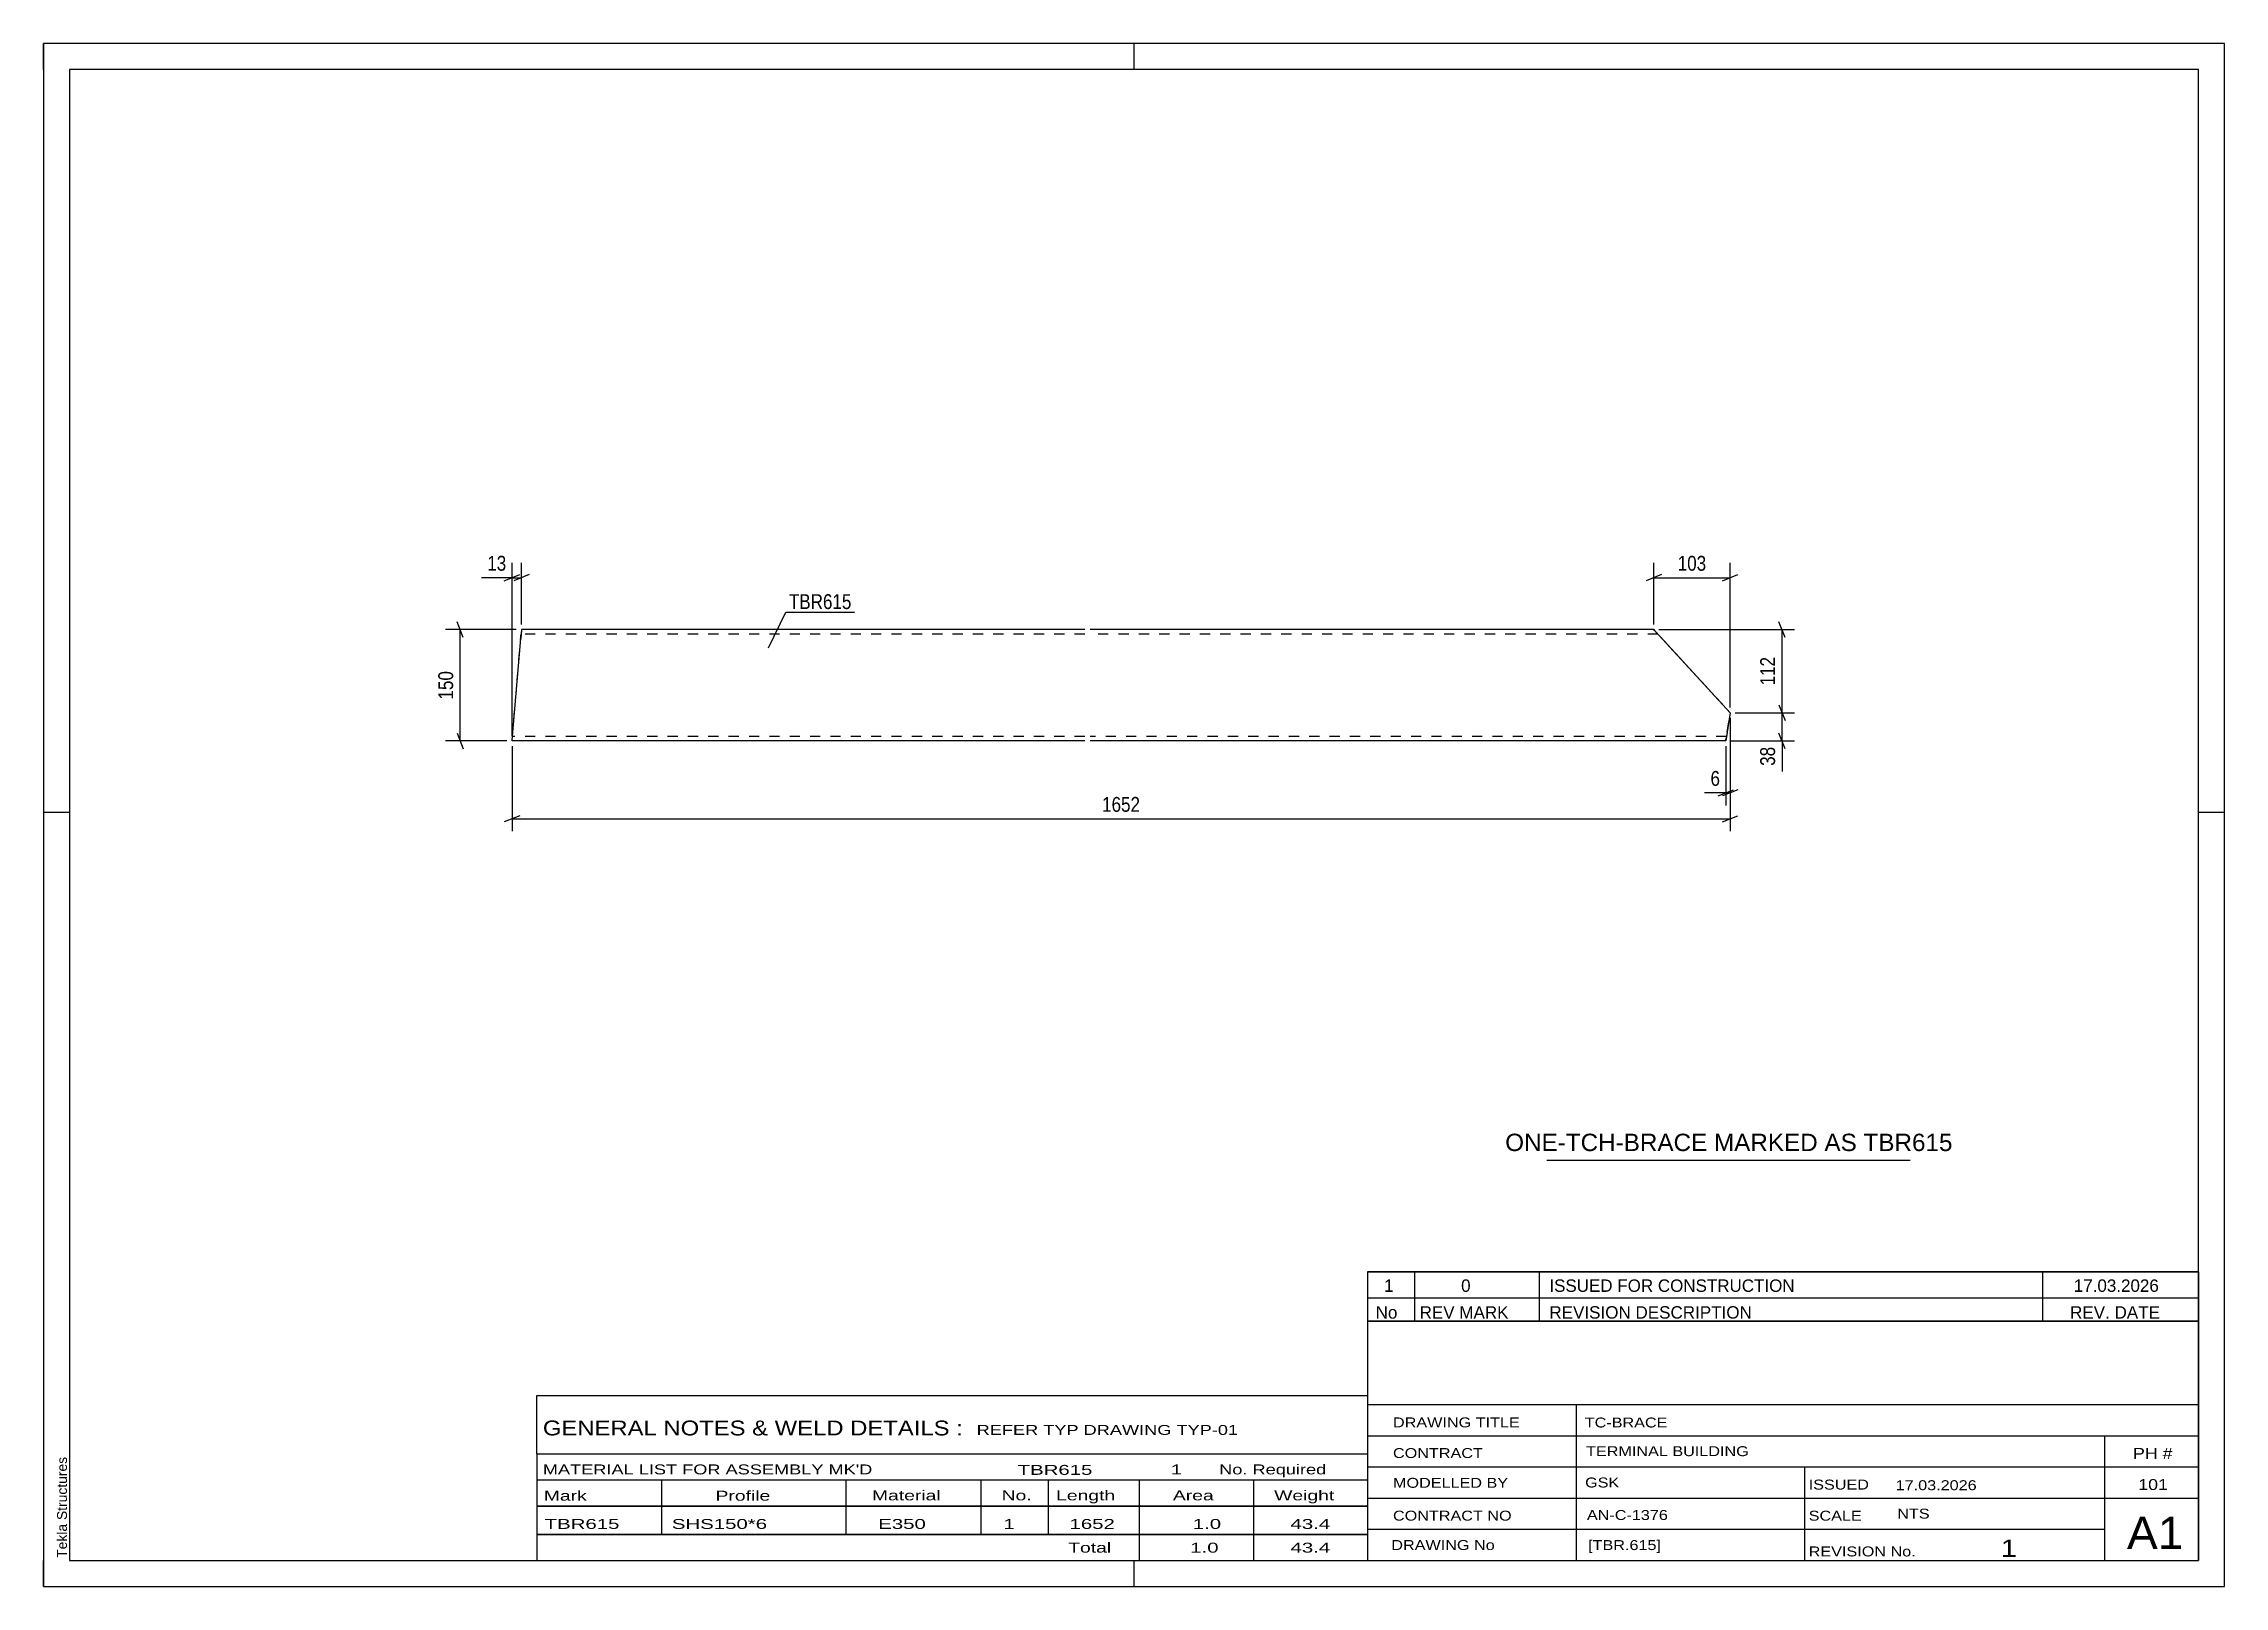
# Model space of a CAD drawing. Header units: millimetres. Extents: x 0 to 420, y 0 to 297.
import ezdxf

# ---------------------------------------------------------------- set-up
doc = ezdxf.new("R2010")
doc.units = ezdxf.units.MM
doc.linetypes.add('DXK_LINE_DOT2', pattern=[3.9198, 1.9599, -1.9599])
doc.styles.add('Arial', font='ARIAL.TTF', dxfattribs={"height": 0.2})
doc.styles.add('Arial Narrow', font='ARIALN.TTF', dxfattribs={"height": 0.2})

# ---------------------------------------------------------------- blocks, each defined once
blk = doc.blocks.new('Unknown-585400641-1162')
at = {"color": 5, "linetype": 'Continuous'}
for p, q in [((420, 297), (0, 297)), ((0, 297), (0, 0)), ((0, 292), (0, 297)), ((210, 292), (210, 297)), ((420, 0), (420, 297)), ((415, 292), (5, 292)), ((5, 292), (5, 5)), ((415, 5), (415, 292)), ((5, 149), (0, 149)), ((420, 149), (415, 149)), ((0, 0), (0, 5)), ((5, 5), (415, 5)), ((210, 0), (210, 5)), ((0, 0), (420, 0))]:
    blk.add_line(p, q, dxfattribs=at)
at = {"color": 174, "linetype": 'Continuous', "style": 'Arial'}
blk.add_text('Tekla Structures', height=1.9102, rotation=90, dxfattribs=at).set_placement((4.5, 5.5))
blk = doc.blocks.new('Part-585400641-1565 - 1559')
at = {"color": 7, "linetype": 'DXK_LINE_DOT2'}
for p, q in [((90.22, 162.76), (91.96, 183.33)), ((92.02, 184.05), (91.89, 182.47)), ((91.92, 182.8), (91.89, 182.47)), ((91.94, 183.13), (91.95, 183.26)), ((91.94, 183.08), (91.94, 183.13)), ((91.95, 183.26), (91.96, 183.33)), ((91.96, 183.33), (91.96, 183.33)), ((200.53, 183.33), (91.96, 183.33)), ((92.03, 184.18), (92.02, 184.05)), ((92.03, 184.18), (92.03, 184.18)), ((310.89, 183.33), (201.53, 183.33)), ((310.1, 184.18), (310.1, 184.18)), ((310.1, 184.18), (310.1, 184.18)), ((310.89, 183.33), (324.81, 168.19)), ((310.89, 183.33), (310.89, 183.33)), ((310.95, 183.26), (310.89, 183.33)), ((311.38, 182.8), (310.95, 183.26)), ((311.38, 182.8), (324.81, 168.19)), ((324.81, 168.19), (324.06, 163.26)), ((324.81, 168.19), (324.24, 164.47)), ((324.24, 164.47), (324.81, 168.19)), ((90.3, 163.68), (90.31, 163.81)), ((324.15, 163.86), (324.11, 163.61)), ((90.29, 163.61), (90.3, 163.68)), ((90.29, 163.61), (90.3, 163.68)), ((200.53, 163.61), (90.29, 163.61)), ((324.11, 163.61), (201.53, 163.61)), ((323.98, 162.76), (324, 162.89)), ((324, 162.89), (324.06, 163.26))]:
    blk.add_line(p, q, dxfattribs=at)
at = {"color": 2, "linetype": 'Continuous'}
for p, q in [((90.23, 162.89), (91.89, 182.47)), ((92.03, 184.18), (91.89, 182.47)), ((92.03, 184.18), (92.03, 184.18)), ((200.53, 184.18), (92.03, 184.18)), ((310.1, 184.18), (201.53, 184.18)), ((310.23, 184.05), (310.1, 184.18)), ((310.1, 184.18), (310.22, 184.05)), ((310.22, 184.05), (310.56, 183.68)), ((310.57, 183.68), (310.23, 184.05)), ((310.56, 183.68), (311.08, 183.13)), ((310.89, 183.33), (310.57, 183.68)), ((310.89, 183.33), (310.95, 183.26)), ((310.95, 183.26), (311.12, 183.08)), ((311.08, 183.13), (324.81, 168.19)), ((311.12, 183.08), (311.38, 182.8)), ((311.38, 182.8), (324.81, 168.19)), ((324.81, 168.19), (323.98, 162.76)), ((324.81, 168.19), (324.81, 168.19)), ((324.81, 168.19), (324.81, 168.19)), ((90.22, 162.76), (90.23, 162.89)), ((200.53, 162.76), (90.22, 162.76)), ((323.98, 162.76), (201.53, 162.76))]:
    blk.add_line(p, q, dxfattribs=at)
blk = doc.blocks.new('StraightDimension-585400641-1609 - 1559')
at = {"color": 7, "linetype": 'Continuous'}
for p, q in [((335.41, 182.68), (334.21, 185.68)), ((311.1, 184.18), (337.21, 184.18)), ((334.81, 168.19), (334.81, 184.18)), ((325.81, 168.19), (337.21, 168.19)), ((334.21, 169.69), (335.41, 166.69))]:
    blk.add_line(p, q, dxfattribs=at)
at = {"color": 0}
blk.add_wipeout([(334.06, 179.53), (329.86, 179.53), (329.86, 172.85), (334.06, 172.85)], dxfattribs=at)
at = {"color": 3, "style": 'Arial Narrow'}
blk.add_text('112', height=2.863, rotation=90.0002, dxfattribs=at).set_placement((333.46, 173.45))
blk = doc.blocks.new('StraightDimension-585400641-1701 - 1559')
at = {"color": 7, "linetype": 'Continuous'}
for p, q in [((311.61, 194.78), (308.61, 193.58)), ((310.11, 185.18), (310.11, 197.03)), ((310.11, 194.18), (324.81, 194.18)), ((323.31, 193.58), (326.31, 194.78)), ((324.81, 169.19), (324.81, 197.03))]:
    blk.add_line(p, q, dxfattribs=at)
at = {"color": 0}
blk.add_wipeout([(320.8, 194.93), (320.8, 199.13), (314.12, 199.13), (314.12, 194.93)], dxfattribs=at)
at = {"color": 3, "style": 'Arial Narrow'}
blk.add_text('103', height=2.863, dxfattribs=at).set_placement((314.72, 195.53))
blk = doc.blocks.new('StraightDimension-585400641-1610 - 1559')
at = {"color": 7, "linetype": 'Continuous'}
for p, q in [((325.81, 168.19), (337.21, 168.19)), ((334.21, 169.69), (335.41, 166.69)), ((334.81, 162.76), (334.81, 168.19)), ((335.41, 161.26), (334.21, 164.26)), ((324.98, 162.76), (337.21, 162.76))]:
    blk.add_line(p, q, dxfattribs=at)
at = {"color": 0}
blk.add_wipeout([(334.06, 162.23), (329.86, 162.23), (329.86, 157.37), (334.06, 157.37)], dxfattribs=at)
at = {"color": 7, "linetype": 'Continuous'}
blk.add_line((334.81, 162.76), (334.81, 156.85), dxfattribs=at)
blk.add_line((334.81, 162.76), (334.81, 156.85), dxfattribs=at)
at = {"color": 3, "style": 'Arial Narrow'}
blk.add_text('38', height=2.863, rotation=90.0002, dxfattribs=at).set_placement((333.46, 157.97))
blk = doc.blocks.new('StraightDimension-585400641-1694 - 1559')
at = {"color": 7, "linetype": 'Continuous'}
for p, q in [((80.82, 182.68), (79.62, 185.68)), ((91.03, 184.18), (77.37, 184.18)), ((80.22, 162.76), (80.22, 184.18)), ((79.62, 164.26), (80.82, 161.26)), ((89.22, 162.76), (77.37, 162.76))]:
    blk.add_line(p, q, dxfattribs=at)
at = {"color": 0}
blk.add_wipeout([(79.47, 176.81), (75.27, 176.81), (75.27, 170.13), (79.47, 170.13)], dxfattribs=at)
at = {"color": 3, "style": 'Arial Narrow'}
blk.add_text('150', height=2.863, rotation=90.0002, dxfattribs=at).set_placement((78.87, 170.73))
blk = doc.blocks.new('StraightDimension-585400641-1706 - 1559')
at = {"color": 7, "linetype": 'Continuous'}
for p, q in [((88.72, 193.58), (91.72, 194.78)), ((90.22, 163.76), (90.22, 197.03)), ((90.22, 194.18), (92.03, 194.18)), ((93.53, 194.78), (90.53, 193.58)), ((92.03, 185.18), (92.03, 197.03))]:
    blk.add_line(p, q, dxfattribs=at)
at = {"color": 0}
blk.add_wipeout([(89.69, 194.93), (89.69, 199.13), (84.84, 199.13), (84.84, 194.93)], dxfattribs=at)
at = {"color": 7, "linetype": 'Continuous'}
blk.add_line((90.22, 194.18), (84.31, 194.18), dxfattribs=at)
blk.add_line((90.22, 194.18), (84.31, 194.18), dxfattribs=at)
at = {"color": 3, "style": 'Arial Narrow'}
blk.add_text('13', height=2.863, dxfattribs=at).set_placement((85.44, 195.53))
blk = doc.blocks.new('StraightDimension-585400641-1710 - 1559')
at = {"color": 7, "linetype": 'Continuous'}
for p, q in [((324.81, 167.19), (324.81, 150.36)), ((323.98, 161.76), (323.98, 150.36)), ((322.48, 152.16), (325.48, 153.36)), ((326.31, 153.36), (323.31, 152.16)), ((323.98, 152.76), (324.81, 152.76))]:
    blk.add_line(p, q, dxfattribs=at)
at = {"color": 0}
blk.add_wipeout([(323.46, 153.51), (323.46, 157.71), (320.43, 157.71), (320.43, 153.51)], dxfattribs=at)
at = {"color": 7, "linetype": 'Continuous'}
blk.add_line((323.98, 152.76), (319.9, 152.76), dxfattribs=at)
blk.add_line((323.98, 152.76), (319.9, 152.76), dxfattribs=at)
at = {"color": 3, "style": 'Arial Narrow'}
blk.add_text('6', height=2.86, dxfattribs=at).set_placement((321.03, 154.11))
blk = doc.blocks.new('StraightDimension-585400641-1714 - 1559')
at = {"color": 7, "linetype": 'Continuous'}
for p, q in [((324.81, 167.19), (324.81, 145.36)), ((90.22, 161.76), (90.22, 145.36)), ((91.72, 148.36), (88.72, 147.16)), ((90.22, 147.76), (324.81, 147.76)), ((323.31, 147.16), (326.31, 148.36))]:
    blk.add_line(p, q, dxfattribs=at)
at = {"color": 0}
blk.add_wipeout([(211.77, 148.51), (211.77, 152.71), (203.26, 152.71), (203.26, 148.51)], dxfattribs=at)
at = {"color": 3, "style": 'Arial Narrow'}
blk.add_text('1652', height=2.863, dxfattribs=at).set_placement((203.86, 149.11))
blk = doc.blocks.new('Unknown-585400641-2001')
at = {"color": 7, "linetype": 'Continuous'}
for p, q in [((255, 51.05), (255, 5)), ((255, 51.05), (415, 51.05)), ((415, 51), (415, 5)), ((255, 35), (415, 35)), ((295.14, 35), (295.14, 5)), ((255, 29), (415, 29)), ((397, 5.05), (397, 29.05)), ((255, 23), (415, 23)), ((339.14, 23), (339.14, 5)), ((255, 17), (415, 17)), ((255, 11), (397, 11)), ((255, 5), (415, 5))]:
    blk.add_line(p, q, dxfattribs=at)
at = {"color": 7, "style": 'Arial Narrow'}
for s, height, width, p in [('DRAWING TITLE', 1.9089, 1.425378, (259.88, 30.61)), ('TC-BRACE', 1.909, 1.425378, (296.81, 30.59)), ('CONTRACT', 1.909, 1.425378, (259.88, 24.71)), ('TERMINAL BUILDING', 1.9089, 1.425378, (297.06, 25.07)), ('MODELLED BY', 1.9089, 1.425378, (259.88, 18.98)), ('GSK', 1.909, 1.425378, (296.88, 19.04)), ('ISSUED', 1.909, 1.425378, (339.94, 18.64)), ('17.03.2026', 1.909, 1.425378, (356.69, 18.52)), ('CONTRACT NO', 1.9089, 1.425378, (259.88, 12.66)), ('AN-C-1376', 1.909, 1.425378, (297.23, 12.78)), ('SCALE', 1.909, 1.425378, (339.94, 12.65)), ('A1', 6.204, 1.25, (401.24, 7.2)), ('DRAWING No', 1.909, 1.425378, (259.56, 7)), ('[TBR.615]', 1.909, 1.425378, (297.46, 6.99)), ('1', 3.34, 1.5, (376.91, 5.68)), ('REVISION No.', 1.9089, 1.425378, (339.94, 5.77))]:
    blk.add_text(s, height=height, dxfattribs=dict(at, width=width)).set_placement(p)
at = {"color": 7, "linetype": 'Continuous', "style": 'Arial Narrow'}
for s, height, width, p in [('PH #', 2.1, 1.42538, (402.4, 24.55)), ('101', 2.1, 1.42538, (403.41, 18.55)), ('NTS', 1.909, 1.425378, (357, 13.05))]:
    blk.add_text(s, height=height, dxfattribs=dict(at, width=width)).set_placement(p)
blk = doc.blocks.new('Unknown-585400641-2002')
at = {"color": 7, "linetype": 'Continuous'}
for p, q in [((255, 60.55), (415, 60.55)), ((415, 60.55), (255, 60.55)), ((255, 60.55), (255, 55.55)), ((264, 60.55), (264, 55.55)), ((288, 60.55), (288, 55.55)), ((385, 60.55), (385, 55.55)), ((415, 60.55), (415, 55.55)), ((255, 55.55), (415, 55.55)), ((255, 55.55), (255, 51.05)), ((255, 55.55), (415, 55.55)), ((264, 55.55), (264, 51.05)), ((288, 55.55), (288, 51.05)), ((385, 55.55), (385, 51.05)), ((415, 55.55), (415, 51.05)), ((415, 51.05), (255, 51.05))]:
    blk.add_line(p, q, dxfattribs=at)
at = {"color": 7, "linetype": 'Continuous', "style": 'Arial Narrow'}
for s, height, width, p in [('1', 2.39, 1.196471, (258.16, 56.7)), ('0', 2.39, 1.196471, (273, 56.7)), ('ISSUED FOR CONSTRUCTION', 2.3861, 1.196471, (290, 56.7)), ('17.03.2026', 2.386, 1.196471, (391, 56.7)), ('No', 2.386, 1.2, (256.54, 51.55)), ('REV MARK', 2.386, 1.2, (265, 51.55)), ('REVISION DESCRIPTION', 2.3861, 1.2, (290, 51.55)), ('REV. DATE', 2.386, 1.2, (390.28, 51.55))]:
    blk.add_text(s, height=height, dxfattribs=dict(at, width=width)).set_placement(p)
blk = doc.blocks.new('Unknown-585400641-2003')
at = {"color": 7, "linetype": 'Continuous'}
for p, q in [((95, 36.75), (255, 36.75)), ((95, 25.5), (95, 36.75)), ((255, 36.75), (255, 25.5)), ((95, 25.5), (255, 25.5)), ((95, 25.5), (95, 20.5)), ((255, 25.5), (255, 20.5)), ((95, 20.5), (255, 20.5)), ((95, 20.5), (95, 15.5)), ((119, 20.5), (119, 15.5)), ((154.5, 20.5), (154.5, 15.5)), ((180.5, 20.5), (180.5, 15.5)), ((193.5, 20.5), (193.5, 15.5)), ((211, 20.5), (211, 15.5)), ((233, 20.5), (233, 15.5)), ((255, 20.5), (255, 15.5)), ((95, 15.5), (255, 15.5)), ((95, 15.45), (95, 10.05)), ((95, 15.45), (255, 15.45)), ((119, 15.5), (119, 10)), ((154.5, 15.5), (154.5, 10)), ((180.5, 15.5), (180.5, 10)), ((193.5, 15.5), (193.5, 10)), ((211, 15.5), (211, 10)), ((233, 15.5), (233, 10)), ((255, 15.45), (255, 10.05)), ((95, 10.05), (255, 10.05)), ((95, 10), (255, 10)), ((95, 10), (95, 5)), ((211, 10), (211, 5)), ((233, 10), (233, 5)), ((255, 10), (255, 5)), ((95, 5), (255, 5))]:
    blk.add_line(p, q, dxfattribs=at)
at = {"color": 7, "style": 'Arial Narrow'}
for s, height, width, p in [('GENERAL NOTES & WELD DETAILS :', 2.8633, 1.4, (96.15, 29.06)), ('REFER TYP DRAWING TYP-01', 1.9089, 1.6, (179.7, 29.16)), ("MATERIAL LIST FOR ASSEMBLY MK'D", 1.9089, 1.6, (96.15, 21.56)), ('TBR615', 1.909, 1.794707, (187.59, 21.47)), ('1', 1.91, 1.794707, (217.08, 21.56)), ('No. Required', 1.9089, 1.6, (226.41, 21.56)), ('Mark', 1.909, 1.7, (96.34, 16.5)), ('Profile', 1.909, 1.7, (129.41, 16.5)), ('Material', 1.909, 1.7, (159.54, 16.56)), ('No.', 1.909, 1.7, (184.5, 16.56)), ('Length', 1.909, 1.7, (195, 16.56)), ('Area', 1.909, 1.7, (217.5, 16.56)), ('Weight', 1.909, 1.7, (237, 16.56))]:
    blk.add_text(s, height=height, dxfattribs=dict(at, width=width)).set_placement(p)
at = {"color": 7, "linetype": 'Continuous', "style": 'Arial Narrow'}
for s, height, width, p in [('TBR615', 1.909, 1.794707, (96.5, 11.06)), ('SHS150*6', 1.909, 1.794707, (121, 11.06)), ('E350', 1.909, 1.794707, (160.74, 11.06)), ('1', 1.91, 1.794707, (184.86, 11.06)), ('1652', 1.909, 1.794707, (197.58, 11.06)), ('1.0', 1.909, 1.794707, (221.32, 11.06)), ('43.4', 1.909, 1.794707, (240.14, 11.06)), ('Total', 1.909, 1.7, (197.33, 6.5)), ('1.0', 1.909, 1.794707, (220.83, 6.5)), ('43.4', 1.909, 1.794707, (240.14, 6.5))]:
    blk.add_text(s, height=height, dxfattribs=dict(at, width=width)).set_placement(p)
blk = doc.blocks.new('Unknown-585400641-2004')
at = {"color": 7, "linetype": 'Continuous'}
blk.add_line((289.5, 82.05), (359.5, 82.05), dxfattribs=at)
at = {"color": 7, "style": 'Arial'}
blk.add_text('ONE-TCH-BRACE MARKED AS TBR615', height=3.3428, dxfattribs=at).set_placement((281.49, 83.8))
blk = doc.blocks.new('Mark-585400641-1601 - 1559')
at = {"color": 0}
blk.add_wipeout([(155.59, 188.15), (155.59, 191.15), (143.54, 191.15), (143.54, 188.15)], dxfattribs=at)
blk.add_wipeout([(155.59, 188.15), (155.59, 191.15), (143.54, 191.15), (143.54, 188.15)], dxfattribs=at)
at = {"color": 30, "linetype": 'Continuous'}
for p, q in [((139.58, 180.66), (142.94, 187.55)), ((142.94, 187.55), (156.19, 187.55))]:
    blk.add_line(p, q, dxfattribs=at)
at = {"color": 3, "style": 'Arial Narrow'}
blk.add_text('TBR615', height=2.863, dxfattribs=at).set_placement((143.54, 188.15))

msp = doc.modelspace()

# ---------------------------------------------------------------- block references
for name in ['Unknown-585400641-1162', 'Part-585400641-1565 - 1559', 'Unknown-585400641-2004', 'Unknown-585400641-2002', 'Unknown-585400641-2001', 'Unknown-585400641-2003']:
    msp.add_blockref(name, (0, 0))

# ---------------------------------------------------------------- next in the draw order: block references
for name in ['Mark-585400641-1601 - 1559', 'StraightDimension-585400641-1694 - 1559', 'StraightDimension-585400641-1609 - 1559']:
    msp.add_blockref(name, (0, 0))

# ---------------------------------------------------------------- next in the draw order: block references
for name in ['StraightDimension-585400641-1706 - 1559', 'StraightDimension-585400641-1701 - 1559']:
    msp.add_blockref(name, (0, 0))

# ---------------------------------------------------------------- next in the draw order: block references
msp.add_blockref('StraightDimension-585400641-1610 - 1559', (0, 0))

# ---------------------------------------------------------------- next in the draw order: block references
msp.add_blockref('StraightDimension-585400641-1710 - 1559', (0, 0))

# ---------------------------------------------------------------- next in the draw order: block references
msp.add_blockref('StraightDimension-585400641-1714 - 1559', (0, 0))

doc.saveas('drawing.dxf')
